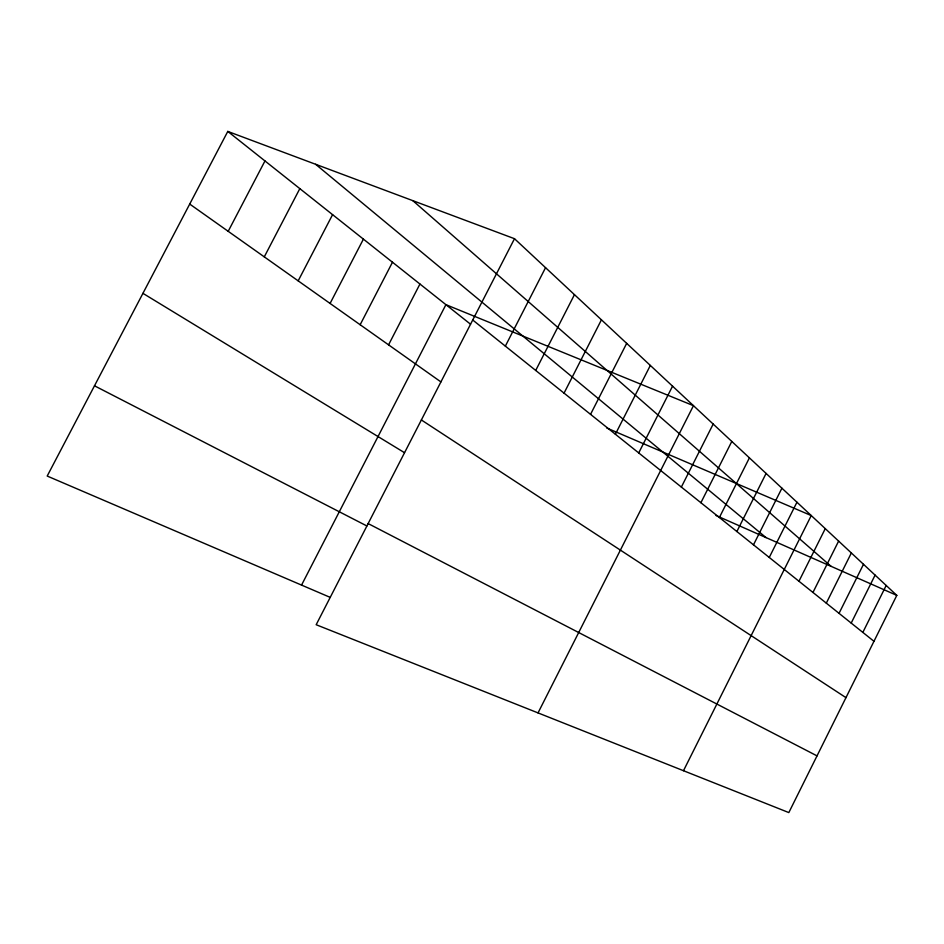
<?xml version="1.0" encoding="UTF-8"?>
<svg xmlns="http://www.w3.org/2000/svg" width="944" height="944" viewBox="0 0 944 944"><rect width="100%" height="100%" fill="white"/><g stroke="black" fill="none" stroke-linecap="round" stroke-linejoin="round"><path stroke-width="1.42" d="M514.492 238.702L896.8 595.369L788.83 812.583L316.169 624.727L514.492 238.702L227.787 131.417L47.2 476.047L330.188 597.375M826.307 603.145L851.346 552.972M839.039 613.34L863.489 564.3M851.205 623.075L875.088 575.12M862.84 632.397L886.18 585.469M683.48 770.717L811.25 515.566L606.827 428.033M798.966 581.244L825.268 528.64M812.961 592.454L838.626 541.101M736.875 531.531L766.091 473.428M753.489 544.83L781.915 488.19M769.254 557.456L796.948 502.22M681.356 487.069L713.18 424.068M700.896 502.715L731.801 441.438M719.375 517.513L749.406 457.864M638.71 452.931L672.553 386.167M538.033 712.909L693.462 405.672L445.922 304.664L301.549 585.091M590.543 414.357L626.674 343.356M615.382 434.252L650.333 365.434M535.708 370.449L574.459 294.646M564.052 393.141L601.434 319.815M505.347 346.129L545.549 267.671M388.562 344.855L419.938 284.026M360.16 324.736L392.48 262.22M298.174 280.864L332.583 214.642M330.081 303.449L363.405 239.127M264.285 256.862L299.826 188.635M228.2 231.315L264.969 160.94M715.977 515.471L896.8 595.369M94.483 385.801L366.874 525.961M368.136 523.566L817.02 755.873M142.933 293.336L404.516 452.695M421.366 419.962L845.966 697.64M189.709 204.069L440.895 381.895M227.787 131.417L470.525 324.205M472.72 320.004L873.967 641.306M315.615 164.28L766.056 537.608M412.835 200.659L831.027 566.306"/></g></svg>
